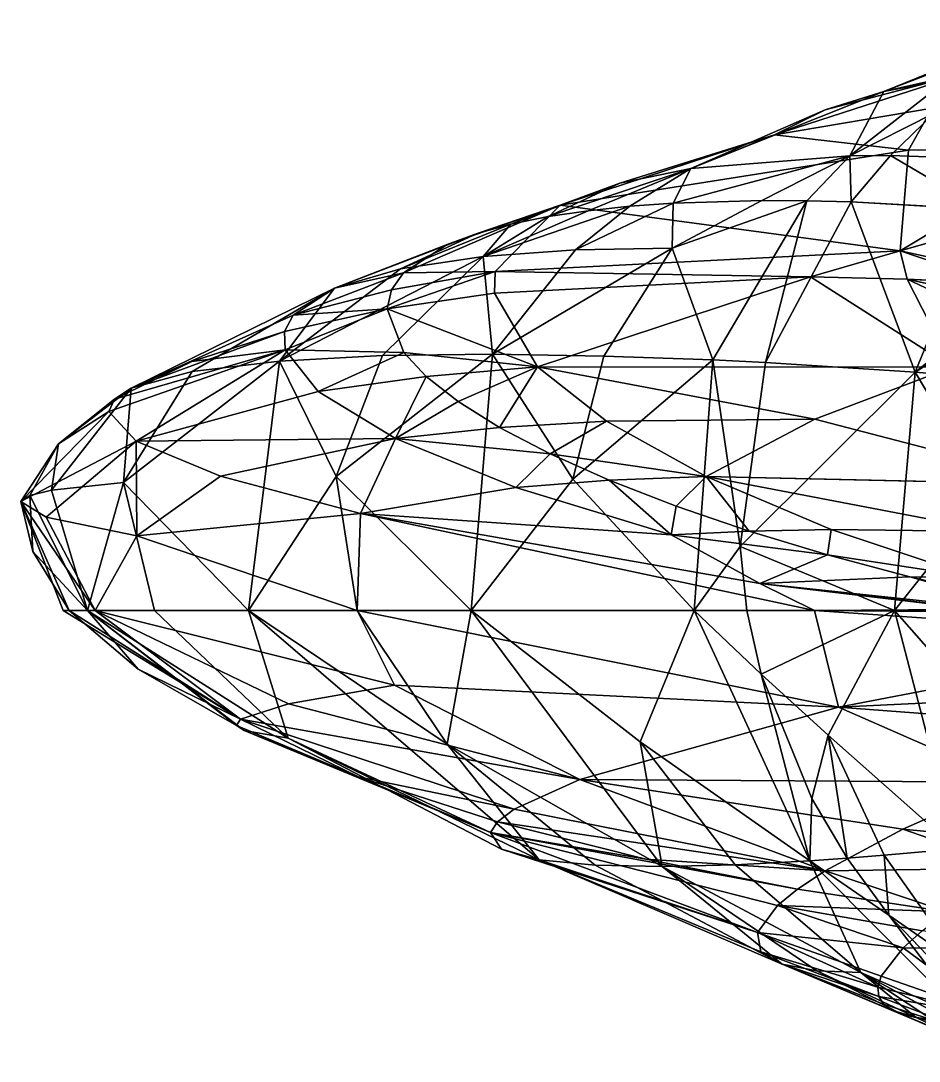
# Model space of a CAD drawing. Extents: x -1.44 to 2.2, y -2.57 to 2.57.
# Drawn here: x -1.444 to -0.811, y -0.317 to 0.415 of the extents above; entities that cross this region are included whole.
import ezdxf

# ---------------------------------------------------------------- set-up
doc = ezdxf.new("R2010")
doc.units = 0

msp = doc.modelspace()

# ---------------------------------------------------------------- linework, layer by layer
for p, q in [((-0.91316, 0.33477, 1.92003), (-0.80199, 0.3536, 1.74436)), ((-0.83128, 0.32031, 1.83009), (-0.80052, 0.35006, 1.79608)), ((-1.02195, 0.30078, 2.10206), (-0.91316, 0.33477, 1.92003)), ((-0.85902, 0.2877, 1.8618), (-0.83128, 0.32031, 1.83009)), ((-1.07243, 0.27726, 2.19135), (-1.02195, 0.30078, 2.10206)), ((-1.01486, 0.28458, 2.10975), (-0.9844, 0.28676, 2.06383)), ((-0.9844, 0.28676, 2.06383), (-0.92189, 0.28861, 1.96536)), ((-0.92189, 0.28861, 1.96536), (-0.89039, 0.28846, 1.91398)), ((-0.91939, 0.17451, 1.93787), (-0.85902, 0.2877, 1.8618)), ((-0.89039, 0.28846, 1.91398), (-0.85902, 0.2877, 1.8618)), ((-0.85902, 0.2877, 1.8618), (-0.85902, 0.2877, 1.8618)), ((-0.85902, 0.2877, 1.8618), (-0.76716, 0.28245, 1.70415)), ((-0.85902, 0.2877, 1.8618), (-0.85902, 0.2877, 1.8618)), ((-1.07243, 0.27726, 2.19135), (-1.04434, 0.28145, 2.15253)), ((-1.04434, 0.28145, 2.15253), (-1.01486, 0.28458, 2.10975)), ((-1.12257, 0.26538, 2.25346), (-1.09868, 0.27194, 2.22532)), ((-1.11828, 0.24915, 2.27659), (-1.07243, 0.27726, 2.19135)), ((-1.09868, 0.27194, 2.22532), (-1.07243, 0.27726, 2.19135)), ((-1.14354, 0.25752, 2.27474), (-1.12257, 0.26538, 2.25346)), ((-1.17427, 0.23767, 2.29241), (-1.14354, 0.25752, 2.27474)), ((-1.18927, 0.17937, 2.4246), (-1.11828, 0.24915, 2.27659)), ((-1.18279, 0.22565, 2.28672), (-1.17427, 0.23767, 2.29241)), ((-0.88767, 0.23487, 1.70794), (-1.11035, 0.22343, 2.11962)), ((-0.81965, 0.23332, 1.58945), (-0.88767, 0.23487, 1.70794)), ((-0.7559, 0.22996, 1.48112), (-0.81965, 0.23332, 1.58945)), ((-1.18595, 0.21224, 2.27009), (-1.18279, 0.22565, 2.28672)), ((-1.11035, 0.22343, 2.11962), (-1.18595, 0.21224, 2.27009)), ((-1.18595, 0.21224, 2.27009), (-1.25819, 0.19634, 2.42161)), ((-1.17414, 0.18164, 2.20123), (-1.18595, 0.21224, 2.27009)), ((-1.18595, 0.21224, 2.27009), (-1.18595, 0.21224, 2.27009)), ((-1.18595, 0.21224, 2.27009), (-1.18595, 0.21224, 2.27009)), ((-1.25819, 0.19634, 2.42161), (-1.32357, 0.17527, 2.5688)), ((-1.2219, 0.09418, 2.52498), (-1.18927, 0.17937, 2.4246)), ((-1.15844, 0.16473, 2.14827), (-1.17414, 0.18164, 2.20123)), ((-1.32357, 0.17527, 2.5688), (-1.37805, 0.14883, 2.70493)), ((-0.9372, 0.04487, 1.97562), (-0.91939, 0.17451, 1.93787)), ((-1.13596, 0.147, 2.083), (-1.15844, 0.16473, 2.14827)), ((-1.37805, 0.14883, 2.70493), (-1.41735, 0.11719, 2.82238)), ((-1.10676, 0.12872, 2.0059), (-1.13596, 0.147, 2.083)), ((-1.07109, 0.11016, 1.91786), (-1.10676, 0.12872, 2.0059)), ((-1.41735, 0.11719, 2.82238), (-1.43751, 0.081, 2.91338)), ((-1.02942, 0.09162, 1.82011), (-1.07109, 0.11016, 1.91786)), ((-1.20711, 0, 2.56066), (-1.2219, 0.09418, 2.52498)), ((-1.09536, 0.08663, 1.96786), (-1.02942, 0.09162, 1.82011)), ((-1.02942, 0.09162, 1.82011), (-0.96118, 0.09424, 1.67724)), ((-0.9824, 0.07342, 1.71421), (-1.02942, 0.09162, 1.82011)), ((-0.96118, 0.09424, 1.67724), (-0.70786, 0.08865, 1.20231)), ((-1.43751, 0.081, 2.91338), (-1.43552, 0.04141, 2.97113)), ((-1.20476, 0.06823, 2.25514), (-1.09536, 0.08663, 1.96786)), ((-0.93083, 0.05585, 1.60195), (-0.9824, 0.07342, 1.71421)), ((-1.20711, 0, 2.56066), (-1.20476, 0.06823, 2.25514)), ((-0.87564, 0.03918, 1.48529), (-0.93083, 0.05585, 1.60195)), ((-0.93254, 0, 1.97821), (-0.9372, 0.04487, 1.97562)), ((-1.43552, 0.04141, 2.97113), (-1.40994, 0, 2.99094)), ((-0.81784, 0.02365, 1.36622), (-0.87564, 0.03918, 1.48529)), ((-0.75843, 0.00945, 1.24672), (-0.81784, 0.02365, 1.36622)), ((-1.36128, -0.04141, 2.97113), (-1.40994, 0, 2.99094)), ((-1.20711, 0, 2.56066), (-1.14371, -0.09418, 2.52498)), ((-0.8681, -0.06823, 2.25514), (-1.20711, 0, 2.56066)), ((-1.20711, 0, 2.56066), (-1.20711, 0, 2.56066)), ((-0.93254, 0, 1.97821), (-0.9225, -0.04487, 1.97562)), ((-1.29198, -0.081, 2.91338), (-1.36128, -0.04141, 2.97113)), ((-0.9225, -0.04487, 1.97562), (-0.88688, -0.1326, 1.95522)), ((-0.55597, -0.09162, 1.82011), (-0.8681, -0.06823, 2.25514)), ((-0.8681, -0.06823, 2.25514), (-0.8681, -0.06823, 2.25514)), ((-0.8681, -0.06823, 2.25514), (-0.8681, -0.06823, 2.25514)), ((-1.20601, -0.11719, 2.82238), (-1.29198, -0.081, 2.91338)), ((-1.14371, -0.09418, 2.52498), (-1.14371, -0.09418, 2.52498)), ((-1.14371, -0.09418, 2.52498), (-1.03935, -0.17937, 2.4246)), ((-1.10824, -0.14883, 2.70493), (-1.20601, -0.11719, 2.82238)), ((-0.88688, -0.1326, 1.95522), (-0.86184, -0.17451, 1.93787)), ((-1.00366, -0.17527, 2.5688), (-1.10824, -0.14883, 2.70493)), ((-0.89681, -0.19634, 2.42161), (-1.00366, -0.17527, 2.5688)), ((-0.86184, -0.17451, 1.93787), (-0.83248, -0.21455, 1.91621)), ((-1.03935, -0.17937, 2.4246), (-0.90767, -0.24915, 2.27659)), ((-0.79139, -0.21224, 2.27009), (-0.89681, -0.19634, 2.42161)), ((-0.83248, -0.21455, 1.91621), (-0.76269, -0.2877, 1.8618)), ((-0.80904, -0.22565, 2.28672), (-0.82252, -0.23767, 2.29241)), ((-0.82252, -0.23767, 2.29241), (-0.83785, -0.25752, 2.27474)), ((-0.90767, -0.24915, 2.27659), (-0.90767, -0.24915, 2.27659)), ((-0.90767, -0.24915, 2.27659), (-0.90767, -0.24915, 2.27659)), ((-0.90767, -0.24915, 2.27659), (-0.83632, -0.27726, 2.19135)), ((-0.83785, -0.25752, 2.27474), (-0.84029, -0.26538, 2.25346)), ((-0.84029, -0.26538, 2.25346), (-0.83966, -0.27194, 2.22532)), ((-0.83966, -0.27194, 2.22532), (-0.83632, -0.27726, 2.19135)), ((-0.83632, -0.27726, 2.19135), (-0.83632, -0.27726, 2.19135)), ((-0.83632, -0.27726, 2.19135), (-0.83061, -0.28145, 2.15253)), ((-0.83632, -0.27726, 2.19135), (-0.76362, -0.30078, 2.10206)), ((-0.83061, -0.28145, 2.15253), (-0.82283, -0.28458, 2.10975)), ((-0.82283, -0.28458, 2.10975), (-0.81329, -0.28676, 2.06383)), ((-0.81329, -0.28676, 2.06383), (-0.80227, -0.28807, 2.01549))]:
    msp.add_line(p, q)
at = {"color": 33}
for points in [[(-0.74805, 0.39911, 1.73163), (-0.83607, 0.3653, 1.8484), (-0.71359, 0.41516, 1.70384)], [(-0.83607, 0.3653, 1.8484), (-0.7908, 0.37397, 1.7921), (-0.71359, 0.41516, 1.70384)], [(-0.83607, 0.3653, 1.8484), (-0.74805, 0.39911, 1.73163), (-0.77798, 0.37863, 1.74589)], [(-0.80199, 0.3536, 1.74436), (-0.91316, 0.33477, 1.92003), (-0.77798, 0.37863, 1.74589)], [(-0.91316, 0.33477, 1.92003), (-0.8775, 0.35239, 1.89228), (-0.77798, 0.37863, 1.74589)], [(-0.8775, 0.35239, 1.89228), (-0.83607, 0.3653, 1.8484), (-0.77798, 0.37863, 1.74589)], [(-0.7908, 0.37397, 1.7921), (-0.83607, 0.3653, 1.8484), (-0.86013, 0.32012, 1.87563)], [(-0.80052, 0.35006, 1.79608), (-0.7908, 0.37397, 1.7921), (-0.86013, 0.32012, 1.87563)], [(-0.91316, 0.33477, 1.92003), (-0.80199, 0.3536, 1.74436), (-0.81867, 0.32409, 1.72498)], [(-0.80199, 0.3536, 1.74436), (-0.70452, 0.32504, 1.54434), (-0.81867, 0.32409, 1.72498)], [(-0.83128, 0.32031, 1.83009), (-0.80052, 0.35006, 1.79608), (-0.86013, 0.32012, 1.87563)], [(-0.80052, 0.35006, 1.79608), (-0.83128, 0.32031, 1.83009), (-0.74557, 0.31722, 1.68897)], [(-0.70452, 0.32504, 1.54434), (-0.70701, 0.28668, 1.49054), (-0.82465, 0.25307, 1.62682)], [(-0.70452, 0.32504, 1.54434), (-0.82465, 0.25307, 1.62682), (-0.81867, 0.32409, 1.72498)], [(-0.85902, 0.2877, 1.8618), (-0.86013, 0.32012, 1.87563), (-0.89039, 0.28846, 1.91398)], [(-0.85902, 0.2877, 1.8618), (-0.83128, 0.32031, 1.83009), (-0.86013, 0.32012, 1.87563)], [(-0.85902, 0.2877, 1.8618), (-0.85902, 0.2877, 1.8618), (-0.86013, 0.32012, 1.87563)], [(-0.83128, 0.32031, 1.83009), (-0.85902, 0.2877, 1.8618), (-0.85902, 0.2877, 1.8618)], [(-0.83128, 0.32031, 1.83009), (-0.85902, 0.2877, 1.8618), (-0.76716, 0.28245, 1.70415)], [(-0.83128, 0.32031, 1.83009), (-0.76716, 0.28245, 1.70415), (-0.74557, 0.31722, 1.68897)], [(-0.85902, 0.2877, 1.8618), (-0.91939, 0.17451, 1.93787), (-0.8141, 0.16784, 1.73955)], [(-0.85902, 0.2877, 1.8618), (-0.85902, 0.2877, 1.8618), (-0.85902, 0.2877, 1.8618)], [(-0.76716, 0.28245, 1.70415), (-0.85902, 0.2877, 1.8618), (-0.8141, 0.16784, 1.73955)], [(-0.85902, 0.2877, 1.8618), (-0.8141, 0.16784, 1.73955), (-0.85902, 0.2877, 1.8618)], [(-0.6966, 0.22519, 1.38268), (-0.82465, 0.25307, 1.62682), (-0.70701, 0.28668, 1.49054)], [(-0.68068, 0.27395, 1.54991), (-0.76716, 0.28245, 1.70415), (-0.8141, 0.16784, 1.73955)], [(-0.65328, 0.2706, 1.5), (-0.68068, 0.27395, 1.54991), (-0.8141, 0.16784, 1.73955)], [(-0.65328, 0.2706, 1.5), (-0.8141, 0.16784, 1.73955), (-0.68938, 0.15735, 1.5)], [(-0.81965, 0.23332, 1.58945), (-0.88767, 0.23487, 1.70794), (-0.82465, 0.25307, 1.62682)], [(-0.7559, 0.22996, 1.48112), (-0.81965, 0.23332, 1.58945), (-0.82465, 0.25307, 1.62682)], [(-0.6966, 0.22519, 1.38268), (-0.7559, 0.22996, 1.48112), (-0.82465, 0.25307, 1.62682)], [(-0.88767, 0.23487, 1.70794), (-0.81965, 0.23332, 1.58945), (-0.78791, 0.17133, 1.44796)], [(-0.81965, 0.23332, 1.58945), (-0.7559, 0.22996, 1.48112), (-0.68921, 0.20409, 1.33995)], [(-0.81965, 0.23332, 1.58945), (-0.68921, 0.20409, 1.33995), (-0.66855, 0.16176, 1.24546)], [(-0.81965, 0.23332, 1.58945), (-0.66855, 0.16176, 1.24546), (-0.78791, 0.17133, 1.44796)], [(-0.88462, 0.13467, 1.56825), (-0.78791, 0.17133, 1.44796), (-0.70786, 0.08865, 1.20231)], [(-0.9372, 0.04487, 1.97562), (-0.82862, 0, 1.75778), (-0.8141, 0.16784, 1.73955)], [(-0.82862, 0, 1.75778), (-0.76316, 0.0822, 1.62188), (-0.8141, 0.16784, 1.73955)], [(-0.76316, 0.0822, 1.62188), (-0.68938, 0.15735, 1.5), (-0.8141, 0.16784, 1.73955)], [(-0.96118, 0.09424, 1.67724), (-0.88462, 0.13467, 1.56825), (-0.70786, 0.08865, 1.20231)], [(-0.75856, 0.05546, 1.25244), (-0.96118, 0.09424, 1.67724), (-0.70786, 0.08865, 1.20231)], [(-0.75856, 0.05546, 1.25244), (-0.87306, 0.05695, 1.47796), (-0.96118, 0.09424, 1.67724)], [(-0.76549, 0, 1.62385), (-0.76316, 0.0822, 1.62188), (-0.82862, 0, 1.75778)], [(-0.87564, 0.03918, 1.48529), (-0.87306, 0.05695, 1.47796), (-0.77248, 0.02342, 1.26482)], [(-0.87306, 0.05695, 1.47796), (-0.75856, 0.05546, 1.25244), (-0.77248, 0.02342, 1.26482)], [(-0.87564, 0.03918, 1.48529), (-0.81784, 0.02365, 1.36622), (-0.92345, 0.01886, 1.66933)], [(-0.81784, 0.02365, 1.36622), (-0.87564, 0.03918, 1.48529), (-0.77248, 0.02342, 1.26482)], [(-0.81784, 0.02365, 1.36622), (-0.72754, -0.00204, 1.20786), (-0.92345, 0.01886, 1.66933)], [(-0.75843, 0.00945, 1.24672), (-0.81784, 0.02365, 1.36622), (-0.77248, 0.02342, 1.26482)], [(-0.81784, 0.02365, 1.36622), (-0.75843, 0.00945, 1.24672), (-0.72754, -0.00204, 1.20786)], [(-0.92345, 0.01886, 1.66933), (-0.76536, 0.00014, 1.46867), (-0.88494, 0, 1.87723)], [(-0.67947, -0.01029, 1.14687), (-0.68993, -0.00823, 1.20765), (-0.92345, 0.01886, 1.66933)], [(-0.67947, -0.01029, 1.14687), (-0.92345, 0.01886, 1.66933), (-0.72754, -0.00204, 1.20786)], [(-0.68993, -0.00823, 1.20765), (-0.76536, 0.00014, 1.46867), (-0.92345, 0.01886, 1.66933)], [(-0.66145, -0.00206, 1.3265), (-0.88494, 0, 1.87723), (-0.76536, 0.00014, 1.46867)], [(-0.66145, -0.00206, 1.3265), (-0.62949, 0, 1.33534), (-0.88494, 0, 1.87723)], [(-0.58721, 0.00206, 1.3265), (-0.62949, 0, 1.33534), (-0.88493, 0, 1.87723)], [(-0.58721, 0.00206, 1.3265), (-0.88493, 0, 1.87723), (-0.61061, -0.00014, 1.46867)], [(-0.8681, -0.06823, 2.25514), (-0.61095, -0.01886, 1.66933), (-0.88493, 0, 1.87723)], [(-0.61095, -0.01886, 1.66933), (-0.61061, -0.00014, 1.46867), (-0.88493, 0, 1.87723)], [(-0.87519, -0.08794, 1.89399), (-0.82862, 0, 1.75778), (-0.78484, -0.16784, 1.73955)], [(-0.76549, 0, 1.62385), (-0.75635, -0.0822, 1.62188), (-0.82862, 0, 1.75778)], [(-0.82862, 0, 1.75778), (-0.75635, -0.0822, 1.62188), (-0.78484, -0.16784, 1.73955)], [(-0.55354, -0.05317, 1.72987), (-0.61095, -0.01886, 1.66933), (-0.8681, -0.06823, 2.25514)], [(-0.55597, -0.09162, 1.82011), (-0.55354, -0.05317, 1.72987), (-0.8681, -0.06823, 2.25514)], [(-0.8681, -0.06823, 2.25514), (-0.8681, -0.06823, 2.25514), (-0.8681, -0.06823, 2.25514)], [(-0.8681, -0.06823, 2.25514), (-0.8681, -0.06823, 2.25514), (-0.8681, -0.06823, 2.25514)], [(-0.8681, -0.06823, 2.25514), (-0.55597, -0.09162, 1.82011), (-0.55597, -0.09162, 1.82011)], [(-0.8681, -0.06823, 2.25514), (-0.55597, -0.09162, 1.82011), (-0.8681, -0.06823, 2.25514)], [(-0.55597, -0.09162, 1.82011), (-0.8681, -0.06823, 2.25514), (-0.74763, -0.12108, 2.16608)], [(-0.83578, -0.17246, 1.87017), (-0.87519, -0.08794, 1.89399), (-0.78484, -0.16784, 1.73955)], [(-0.86184, -0.17451, 1.93787), (-0.87519, -0.08794, 1.89399), (-0.83578, -0.17246, 1.87017)], [(-0.7128, -0.16473, 2.14827), (-0.74763, -0.12108, 2.16608), (-0.8227, -0.15405, 2.31164)], [(-0.74323, -0.18164, 2.20123), (-0.8227, -0.15405, 2.31164), (-0.87742, -0.18344, 2.39919)], [(-0.74323, -0.18164, 2.20123), (-0.7128, -0.16473, 2.14827), (-0.8227, -0.15405, 2.31164)], [(-0.78059, -0.25054, 1.83247), (-0.83578, -0.17246, 1.87017), (-0.78484, -0.16784, 1.73955)], [(-0.86184, -0.17451, 1.93787), (-0.83248, -0.21455, 1.91621), (-0.88815, -0.17633, 2.00689)], [(-0.83248, -0.21455, 1.91621), (-0.86184, -0.17451, 1.93787), (-0.83578, -0.17246, 1.87017)], [(-0.83248, -0.21455, 1.91621), (-0.83578, -0.17246, 1.87017), (-0.78059, -0.25054, 1.83247)], [(-0.83248, -0.21455, 1.91621), (-0.77676, -0.28846, 1.91398), (-0.88815, -0.17633, 2.00689)], [(-0.77676, -0.28846, 1.91398), (-0.85237, -0.25507, 2.06495), (-0.88815, -0.17633, 2.00689)], [(-0.79139, -0.21224, 2.27009), (-0.74323, -0.18164, 2.20123), (-0.87742, -0.18344, 2.39919)], [(-0.89681, -0.19634, 2.42161), (-0.79139, -0.21224, 2.27009), (-0.87742, -0.18344, 2.39919)], [(-0.79139, -0.21224, 2.27009), (-0.89681, -0.19634, 2.42161), (-0.91102, -0.2079, 2.4308)], [(-0.89681, -0.19634, 2.42161), (-0.79139, -0.21224, 2.27009), (-0.79139, -0.21224, 2.27009)], [(-0.82252, -0.23767, 2.29241), (-0.80904, -0.22565, 2.28672), (-0.91102, -0.2079, 2.4308)], [(-0.79139, -0.21224, 2.27009), (-0.91102, -0.2079, 2.4308), (-0.80904, -0.22565, 2.28672)], [(-0.76269, -0.2877, 1.8618), (-0.83248, -0.21455, 1.91621), (-0.78059, -0.25054, 1.83247)], [(-0.83248, -0.21455, 1.91621), (-0.76269, -0.2877, 1.8618), (-0.77676, -0.28846, 1.91398)], [(-0.83785, -0.25752, 2.27474), (-0.82252, -0.23767, 2.29241), (-0.92512, -0.22686, 2.414)], [(-0.84029, -0.26538, 2.25346), (-0.83785, -0.25752, 2.27474), (-0.92512, -0.22686, 2.414)], [(-0.80904, -0.22565, 2.28672), (-0.82252, -0.23767, 2.29241), (-0.7103, -0.23852, 2.14264)], [(-0.83966, -0.27194, 2.22532), (-0.84029, -0.26538, 2.25346), (-0.9228, -0.24043, 2.35907)], [(-0.82252, -0.23767, 2.29241), (-0.83785, -0.25752, 2.27474), (-0.75763, -0.28543, 2.14455)], [(-0.82252, -0.23767, 2.29241), (-0.75763, -0.28543, 2.14455), (-0.7103, -0.23852, 2.14264)], [(-0.83632, -0.27726, 2.19135), (-0.83966, -0.27194, 2.22532), (-0.90767, -0.24915, 2.27659)], [(-0.83632, -0.27726, 2.19135), (-0.90767, -0.24915, 2.27659), (-0.83061, -0.28145, 2.15253)], [(-0.90767, -0.24915, 2.27659), (-0.83632, -0.27726, 2.19135), (-0.83632, -0.27726, 2.19135)], [(-0.90767, -0.24915, 2.27659), (-0.88319, -0.25377, 2.17602), (-0.82283, -0.28458, 2.10975)], [(-0.90767, -0.24915, 2.27659), (-0.82283, -0.28458, 2.10975), (-0.83061, -0.28145, 2.15253)], [(-0.81329, -0.28676, 2.06383), (-0.82283, -0.28458, 2.10975), (-0.88319, -0.25377, 2.17602)], [(-0.81329, -0.28676, 2.06383), (-0.88319, -0.25377, 2.17602), (-0.85237, -0.25507, 2.06495)], [(-0.79002, -0.28861, 1.96536), (-0.80227, -0.28807, 2.01549), (-0.85237, -0.25507, 2.06495)], [(-0.80227, -0.28807, 2.01549), (-0.81329, -0.28676, 2.06383), (-0.85237, -0.25507, 2.06495)], [(-0.77676, -0.28846, 1.91398), (-0.79002, -0.28861, 1.96536), (-0.85237, -0.25507, 2.06495)], [(-0.83785, -0.25752, 2.27474), (-0.84029, -0.26538, 2.25346), (-0.75763, -0.28543, 2.14455)], [(-0.84029, -0.26538, 2.25346), (-0.83966, -0.27194, 2.22532), (-0.75763, -0.28543, 2.14455)], [(-0.83966, -0.27194, 2.22532), (-0.83632, -0.27726, 2.19135), (-0.76362, -0.30078, 2.10206)], [(-0.83966, -0.27194, 2.22532), (-0.76362, -0.30078, 2.10206), (-0.75763, -0.28543, 2.14455)], [(-0.76362, -0.30078, 2.10206), (-0.83632, -0.27726, 2.19135), (-0.83061, -0.28145, 2.15253)], [(-0.83632, -0.27726, 2.19135), (-0.76362, -0.30078, 2.10206), (-0.76362, -0.30078, 2.10206)], [(-0.83632, -0.27726, 2.19135), (-0.76362, -0.30078, 2.10206), (-0.83632, -0.27726, 2.19135)], [(-0.83061, -0.28145, 2.15253), (-0.82283, -0.28458, 2.10975), (-0.76027, -0.31125, 2.0393)], [(-0.76362, -0.30078, 2.10206), (-0.83061, -0.28145, 2.15253), (-0.76027, -0.31125, 2.0393)], [(-0.82283, -0.28458, 2.10975), (-0.81329, -0.28676, 2.06383), (-0.76027, -0.31125, 2.0393)], [(-0.81329, -0.28676, 2.06383), (-0.80227, -0.28807, 2.01549), (-0.74952, -0.31747, 1.96217)], [(-0.81329, -0.28676, 2.06383), (-0.74952, -0.31747, 1.96217), (-0.76027, -0.31125, 2.0393)]]:
    msp.add_3dface(points, dxfattribs=at)
at = {"color": 23}
for points in [[(-0.83607, 0.3653, 1.8484), (-0.97199, 0.31125, 2.0393), (-0.86013, 0.32012, 1.87563)], [(-0.83607, 0.3653, 1.8484), (-0.8775, 0.35239, 1.89228), (-0.97199, 0.31125, 2.0393)], [(-0.8775, 0.35239, 1.89228), (-0.91316, 0.33477, 1.92003), (-0.97199, 0.31125, 2.0393)], [(-0.91316, 0.33477, 1.92003), (-0.81867, 0.32409, 1.72498), (-1.06404, 0.28543, 2.14455)], [(-1.02195, 0.30078, 2.10206), (-0.91316, 0.33477, 1.92003), (-1.06404, 0.28543, 2.14455)], [(-0.91316, 0.33477, 1.92003), (-1.02195, 0.30078, 2.10206), (-0.97199, 0.31125, 2.0393)], [(-0.81867, 0.32409, 1.72498), (-0.82465, 0.25307, 1.62682), (-1.06404, 0.28543, 2.14455)], [(-0.9844, 0.28676, 2.06383), (-0.92189, 0.28861, 1.96536), (-0.86013, 0.32012, 1.87563)], [(-0.9844, 0.28676, 2.06383), (-0.86013, 0.32012, 1.87563), (-0.97199, 0.31125, 2.0393)], [(-0.92189, 0.28861, 1.96536), (-0.89039, 0.28846, 1.91398), (-0.86013, 0.32012, 1.87563)], [(-1.07243, 0.27726, 2.19135), (-1.04434, 0.28145, 2.15253), (-0.97199, 0.31125, 2.0393)], [(-1.07243, 0.27726, 2.19135), (-0.97199, 0.31125, 2.0393), (-1.02195, 0.30078, 2.10206)], [(-1.04434, 0.28145, 2.15253), (-1.01486, 0.28458, 2.10975), (-0.97199, 0.31125, 2.0393)], [(-1.01486, 0.28458, 2.10975), (-0.9844, 0.28676, 2.06383), (-0.97199, 0.31125, 2.0393)], [(-1.09868, 0.27194, 2.22532), (-1.07243, 0.27726, 2.19135), (-1.02195, 0.30078, 2.10206)], [(-1.09868, 0.27194, 2.22532), (-1.02195, 0.30078, 2.10206), (-1.06404, 0.28543, 2.14455)], [(-0.9844, 0.28676, 2.06383), (-1.01486, 0.28458, 2.10975), (-1.05325, 0.25377, 2.17602)], [(-0.9844, 0.28676, 2.06383), (-1.05325, 0.25377, 2.17602), (-0.98524, 0.25507, 2.06495)], [(-0.92189, 0.28861, 1.96536), (-0.9844, 0.28676, 2.06383), (-0.98524, 0.25507, 2.06495)], [(-0.89039, 0.28846, 1.91398), (-0.92189, 0.28861, 1.96536), (-0.98524, 0.25507, 2.06495)], [(-0.89039, 0.28846, 1.91398), (-0.98524, 0.25507, 2.06495), (-0.95653, 0.17633, 2.00689)], [(-0.91939, 0.17451, 1.93787), (-0.89039, 0.28846, 1.91398), (-0.95653, 0.17633, 2.00689)], [(-0.91939, 0.17451, 1.93787), (-0.85902, 0.2877, 1.8618), (-0.89039, 0.28846, 1.91398)], [(-1.01486, 0.28458, 2.10975), (-1.04434, 0.28145, 2.15253), (-1.11828, 0.24915, 2.27659)], [(-1.01486, 0.28458, 2.10975), (-1.11828, 0.24915, 2.27659), (-1.05325, 0.25377, 2.17602)], [(-1.04434, 0.28145, 2.15253), (-1.07243, 0.27726, 2.19135), (-1.11828, 0.24915, 2.27659)], [(-0.82465, 0.25307, 1.62682), (-1.10975, 0.23852, 2.14264), (-1.06404, 0.28543, 2.14455)], [(-0.98524, 0.25507, 2.06495), (-1.05325, 0.25377, 2.17602), (-1.1117, 0.18031, 2.28883)], [(-1.03322, 0.1791, 2.14766), (-0.98524, 0.25507, 2.06495), (-1.1117, 0.18031, 2.28883)], [(-0.88767, 0.23487, 1.70794), (-1.10975, 0.23852, 2.14264), (-0.82465, 0.25307, 1.62682)], [(-0.98524, 0.25507, 2.06495), (-1.03322, 0.1791, 2.14766), (-0.95653, 0.17633, 2.00689)], [(-0.88767, 0.23487, 1.70794), (-1.11035, 0.22343, 2.11962), (-1.10975, 0.23852, 2.14264)], [(-1.11035, 0.22343, 2.11962), (-0.88767, 0.23487, 1.70794), (-1.07998, 0.1715, 1.98882)], [(-0.88767, 0.23487, 1.70794), (-0.78791, 0.17133, 1.44796), (-1.07998, 0.1715, 1.98882)], [(-1.05502, 0.09249, 2.20159), (-1.03322, 0.1791, 2.14766), (-1.1117, 0.18031, 2.28883)], [(-1.03322, 0.1791, 2.14766), (-1.05502, 0.09249, 2.20159), (-0.95653, 0.17633, 2.00689)], [(-0.95653, 0.17633, 2.00689), (-1.05502, 0.09249, 2.20159), (-0.96956, 0, 2.05674)], [(-0.9372, 0.04487, 1.97562), (-0.95653, 0.17633, 2.00689), (-0.96956, 0, 2.05674)], [(-0.9372, 0.04487, 1.97562), (-0.91939, 0.17451, 1.93787), (-0.95653, 0.17633, 2.00689)], [(-1.10676, 0.12872, 2.0059), (-1.07998, 0.1715, 1.98882), (-1.03135, 0.13318, 1.85065)], [(-0.78791, 0.17133, 1.44796), (-0.88462, 0.13467, 1.56825), (-1.07998, 0.1715, 1.98882)], [(-0.88462, 0.13467, 1.56825), (-1.03135, 0.13318, 1.85065), (-1.07998, 0.1715, 1.98882)], [(-0.91939, 0.17451, 1.93787), (-0.9372, 0.04487, 1.97562), (-0.8141, 0.16784, 1.73955)], [(-1.07109, 0.11016, 1.91786), (-1.10676, 0.12872, 2.0059), (-1.03135, 0.13318, 1.85065)], [(-1.07109, 0.11016, 1.91786), (-1.03135, 0.13318, 1.85065), (-0.96118, 0.09424, 1.67724)], [(-1.03135, 0.13318, 1.85065), (-0.88462, 0.13467, 1.56825), (-0.96118, 0.09424, 1.67724)], [(-1.07109, 0.11016, 1.91786), (-1.02942, 0.09162, 1.82011), (-1.09536, 0.08663, 1.96786)], [(-1.02942, 0.09162, 1.82011), (-1.07109, 0.11016, 1.91786), (-0.96118, 0.09424, 1.67724)], [(-1.05502, 0.09249, 2.20159), (-1.12671, 0, 2.39011), (-0.96956, 0, 2.05674)], [(-1.02942, 0.09162, 1.82011), (-0.98587, 0.05317, 1.72987), (-1.09536, 0.08663, 1.96786)], [(-0.9824, 0.07342, 1.71421), (-1.02942, 0.09162, 1.82011), (-0.96118, 0.09424, 1.67724)], [(-1.02942, 0.09162, 1.82011), (-0.9824, 0.07342, 1.71421), (-0.98587, 0.05317, 1.72987)], [(-0.93083, 0.05585, 1.60195), (-0.9824, 0.07342, 1.71421), (-0.96118, 0.09424, 1.67724)], [(-0.93083, 0.05585, 1.60195), (-0.96118, 0.09424, 1.67724), (-0.87306, 0.05695, 1.47796)], [(-0.9824, 0.07342, 1.71421), (-0.93083, 0.05585, 1.60195), (-0.98587, 0.05317, 1.72987)], [(-0.98587, 0.05317, 1.72987), (-0.92345, 0.01886, 1.66933), (-1.20476, 0.06823, 2.25514)], [(-1.20476, 0.06823, 2.25514), (-0.92345, 0.01886, 1.66933), (-0.88494, 0, 1.87723)], [(-0.93083, 0.05585, 1.60195), (-0.87564, 0.03918, 1.48529), (-0.98587, 0.05317, 1.72987)], [(-0.87564, 0.03918, 1.48529), (-0.92345, 0.01886, 1.66933), (-0.98587, 0.05317, 1.72987)], [(-0.87564, 0.03918, 1.48529), (-0.93083, 0.05585, 1.60195), (-0.87306, 0.05695, 1.47796)], [(-0.93254, 0, 1.97821), (-0.9372, 0.04487, 1.97562), (-0.96956, 0, 2.05674)], [(-0.9372, 0.04487, 1.97562), (-0.93254, 0, 1.97821), (-0.82862, 0, 1.75778)], [(-1.20711, 0, 2.56066), (-0.8681, -0.06823, 2.25514), (-0.88493, 0, 1.87723)], [(-0.8681, -0.06823, 2.25514), (-1.20711, 0, 2.56066), (-1.18076, -0.05259, 2.71416)], [(-1.20711, 0, 2.56066), (-0.8681, -0.06823, 2.25514), (-0.8681, -0.06823, 2.25514)], [(-1.14371, -0.09418, 2.52498), (-1.12671, 0, 2.39011), (-0.99213, -0.18031, 2.28883)], [(-1.0076, -0.09249, 2.20159), (-1.12671, 0, 2.39011), (-0.96956, 0, 2.05674)], [(-1.12671, 0, 2.39011), (-1.0076, -0.09249, 2.20159), (-0.99213, -0.18031, 2.28883)], [(-0.88815, -0.17633, 2.00689), (-1.0076, -0.09249, 2.20159), (-0.96956, 0, 2.05674)], [(-0.93254, 0, 1.97821), (-0.9225, -0.04487, 1.97562), (-0.96956, 0, 2.05674)], [(-0.9225, -0.04487, 1.97562), (-0.88815, -0.17633, 2.00689), (-0.96956, 0, 2.05674)], [(-0.9225, -0.04487, 1.97562), (-0.93254, 0, 1.97821), (-0.82862, 0, 1.75778)], [(-0.9225, -0.04487, 1.97562), (-0.82862, 0, 1.75778), (-0.87519, -0.08794, 1.89399)], [(-0.88688, -0.1326, 1.95522), (-0.9225, -0.04487, 1.97562), (-0.87519, -0.08794, 1.89399)], [(-0.9225, -0.04487, 1.97562), (-0.88688, -0.1326, 1.95522), (-0.88815, -0.17633, 2.00689)], [(-0.8681, -0.06823, 2.25514), (-0.8681, -0.06823, 2.25514), (-1.18076, -0.05259, 2.71416)], [(-0.8681, -0.06823, 2.25514), (-1.18076, -0.05259, 2.71416), (-1.05011, -0.1191, 2.62488)], [(-0.8681, -0.06823, 2.25514), (-0.8681, -0.06823, 2.25514), (-1.05011, -0.1191, 2.62488)], [(-0.8681, -0.06823, 2.25514), (-1.05011, -0.1191, 2.62488), (-0.74763, -0.12108, 2.16608)], [(-1.03935, -0.17937, 2.4246), (-1.14371, -0.09418, 2.52498), (-0.99213, -0.18031, 2.28883)], [(-1.14371, -0.09418, 2.52498), (-1.03935, -0.17937, 2.4246), (-1.07873, -0.17557, 2.54633)], [(-1.14371, -0.09418, 2.52498), (-1.03935, -0.17937, 2.4246), (-1.03935, -0.17937, 2.4246)], [(-1.0076, -0.09249, 2.20159), (-0.94085, -0.1791, 2.14766), (-0.99213, -0.18031, 2.28883)], [(-0.94085, -0.1791, 2.14766), (-1.0076, -0.09249, 2.20159), (-0.88815, -0.17633, 2.00689)], [(-0.86184, -0.17451, 1.93787), (-0.88688, -0.1326, 1.95522), (-0.87519, -0.08794, 1.89399)], [(-1.09638, -0.14003, 2.69631), (-0.87742, -0.18344, 2.39919), (-1.05011, -0.1191, 2.62488)], [(-0.8227, -0.15405, 2.31164), (-0.74763, -0.12108, 2.16608), (-1.05011, -0.1191, 2.62488)], [(-0.87742, -0.18344, 2.39919), (-0.8227, -0.15405, 2.31164), (-1.05011, -0.1191, 2.62488)], [(-0.88688, -0.1326, 1.95522), (-0.86184, -0.17451, 1.93787), (-0.88815, -0.17633, 2.00689)], [(-1.10824, -0.14883, 2.70493), (-0.87742, -0.18344, 2.39919), (-1.09638, -0.14003, 2.69631)], [(-1.00366, -0.17527, 2.5688), (-1.10824, -0.14883, 2.70493), (-1.11322, -0.15644, 2.6975)], [(-1.10824, -0.14883, 2.70493), (-1.00366, -0.17527, 2.5688), (-0.87742, -0.18344, 2.39919)], [(-1.10532, -0.16816, 2.6422), (-0.92512, -0.22686, 2.414), (-1.11322, -0.15644, 2.6975)], [(-0.92512, -0.22686, 2.414), (-0.91102, -0.2079, 2.4308), (-1.11322, -0.15644, 2.6975)], [(-0.89681, -0.19634, 2.42161), (-1.00366, -0.17527, 2.5688), (-1.11322, -0.15644, 2.6975)], [(-0.89681, -0.19634, 2.42161), (-1.11322, -0.15644, 2.6975), (-0.91102, -0.2079, 2.4308)], [(-0.92512, -0.22686, 2.414), (-1.10532, -0.16816, 2.6422), (-1.07873, -0.17557, 2.54633)], [(-0.9228, -0.24043, 2.35907), (-0.92512, -0.22686, 2.414), (-1.07873, -0.17557, 2.54633)], [(-0.90767, -0.24915, 2.27659), (-0.9228, -0.24043, 2.35907), (-1.07873, -0.17557, 2.54633)], [(-1.03935, -0.17937, 2.4246), (-0.90767, -0.24915, 2.27659), (-1.07873, -0.17557, 2.54633)], [(-1.00366, -0.17527, 2.5688), (-0.89681, -0.19634, 2.42161), (-0.87742, -0.18344, 2.39919)], [(-0.90767, -0.24915, 2.27659), (-1.03935, -0.17937, 2.4246), (-0.99213, -0.18031, 2.28883)], [(-1.03935, -0.17937, 2.4246), (-0.90767, -0.24915, 2.27659), (-0.90767, -0.24915, 2.27659)], [(-1.03935, -0.17937, 2.4246), (-0.90767, -0.24915, 2.27659), (-1.03935, -0.17937, 2.4246)], [(-0.94085, -0.1791, 2.14766), (-0.85237, -0.25507, 2.06495), (-0.99213, -0.18031, 2.28883)], [(-0.85237, -0.25507, 2.06495), (-0.88319, -0.25377, 2.17602), (-0.99213, -0.18031, 2.28883)], [(-0.90767, -0.24915, 2.27659), (-0.90767, -0.24915, 2.27659), (-0.99213, -0.18031, 2.28883)], [(-0.90767, -0.24915, 2.27659), (-0.99213, -0.18031, 2.28883), (-0.88319, -0.25377, 2.17602)], [(-0.85237, -0.25507, 2.06495), (-0.94085, -0.1791, 2.14766), (-0.88815, -0.17633, 2.00689)], [(-0.82252, -0.23767, 2.29241), (-0.91102, -0.2079, 2.4308), (-0.92512, -0.22686, 2.414)], [(-0.84029, -0.26538, 2.25346), (-0.92512, -0.22686, 2.414), (-0.9228, -0.24043, 2.35907)], [(-0.83966, -0.27194, 2.22532), (-0.9228, -0.24043, 2.35907), (-0.90767, -0.24915, 2.27659)], [(-0.90767, -0.24915, 2.27659), (-0.90767, -0.24915, 2.27659), (-0.90767, -0.24915, 2.27659)], [(-0.90767, -0.24915, 2.27659), (-0.90767, -0.24915, 2.27659), (-0.90767, -0.24915, 2.27659)], [(-0.90767, -0.24915, 2.27659), (-0.83632, -0.27726, 2.19135), (-0.90767, -0.24915, 2.27659)], [(-0.90767, -0.24915, 2.27659), (-0.90767, -0.24915, 2.27659), (-0.88319, -0.25377, 2.17602)]]:
    msp.add_3dface(points, dxfattribs=at)
at = {"color": 13}
for points in [[(-1.17427, 0.23767, 2.29241), (-1.14354, 0.25752, 2.27474), (-1.06404, 0.28543, 2.14455)], [(-1.17427, 0.23767, 2.29241), (-1.06404, 0.28543, 2.14455), (-1.10975, 0.23852, 2.14264)], [(-1.14354, 0.25752, 2.27474), (-1.12257, 0.26538, 2.25346), (-1.06404, 0.28543, 2.14455)], [(-1.12257, 0.26538, 2.25346), (-1.09868, 0.27194, 2.22532), (-1.06404, 0.28543, 2.14455)], [(-1.09868, 0.27194, 2.22532), (-1.12257, 0.26538, 2.25346), (-1.17654, 0.24043, 2.35907)], [(-1.09868, 0.27194, 2.22532), (-1.17654, 0.24043, 2.35907), (-1.11828, 0.24915, 2.27659)], [(-1.07243, 0.27726, 2.19135), (-1.09868, 0.27194, 2.22532), (-1.11828, 0.24915, 2.27659)], [(-1.12257, 0.26538, 2.25346), (-1.14354, 0.25752, 2.27474), (-1.2231, 0.22686, 2.414)], [(-1.12257, 0.26538, 2.25346), (-1.2231, 0.22686, 2.414), (-1.17654, 0.24043, 2.35907)], [(-1.14354, 0.25752, 2.27474), (-1.17427, 0.23767, 2.29241), (-1.2231, 0.22686, 2.414)], [(-1.18927, 0.17937, 2.4246), (-1.11828, 0.24915, 2.27659), (-1.26179, 0.17557, 2.54633)], [(-1.11828, 0.24915, 2.27659), (-1.17654, 0.24043, 2.35907), (-1.26179, 0.17557, 2.54633)], [(-1.11828, 0.24915, 2.27659), (-1.18927, 0.17937, 2.4246), (-1.1117, 0.18031, 2.28883)], [(-1.05325, 0.25377, 2.17602), (-1.11828, 0.24915, 2.27659), (-1.1117, 0.18031, 2.28883)], [(-1.17654, 0.24043, 2.35907), (-1.2231, 0.22686, 2.414), (-1.26179, 0.17557, 2.54633)], [(-1.17427, 0.23767, 2.29241), (-1.18279, 0.22565, 2.28672), (-1.25215, 0.2079, 2.4308)], [(-1.17427, 0.23767, 2.29241), (-1.25215, 0.2079, 2.4308), (-1.2231, 0.22686, 2.414)], [(-1.11035, 0.22343, 2.11962), (-1.18595, 0.21224, 2.27009), (-1.10975, 0.23852, 2.14264)], [(-1.18595, 0.21224, 2.27009), (-1.18279, 0.22565, 2.28672), (-1.10975, 0.23852, 2.14264)], [(-1.18279, 0.22565, 2.28672), (-1.17427, 0.23767, 2.29241), (-1.10975, 0.23852, 2.14264)], [(-1.32332, 0.16816, 2.6422), (-1.2231, 0.22686, 2.414), (-1.36625, 0.15644, 2.6975)], [(-1.2231, 0.22686, 2.414), (-1.25215, 0.2079, 2.4308), (-1.36625, 0.15644, 2.6975)], [(-1.2231, 0.22686, 2.414), (-1.32332, 0.16816, 2.6422), (-1.26179, 0.17557, 2.54633)], [(-1.18595, 0.21224, 2.27009), (-1.25215, 0.2079, 2.4308), (-1.18279, 0.22565, 2.28672)], [(-1.18595, 0.21224, 2.27009), (-1.18595, 0.21224, 2.27009), (-1.18279, 0.22565, 2.28672)], [(-1.18595, 0.21224, 2.27009), (-1.11035, 0.22343, 2.11962), (-1.07998, 0.1715, 1.98882)], [(-1.25819, 0.19634, 2.42161), (-1.36625, 0.15644, 2.6975), (-1.25215, 0.2079, 2.4308)], [(-1.25819, 0.19634, 2.42161), (-1.18595, 0.21224, 2.27009), (-1.18595, 0.21224, 2.27009)], [(-1.25819, 0.19634, 2.42161), (-1.18595, 0.21224, 2.27009), (-1.25762, 0.18344, 2.39919)], [(-1.18595, 0.21224, 2.27009), (-1.25819, 0.19634, 2.42161), (-1.25215, 0.2079, 2.4308)], [(-1.18595, 0.21224, 2.27009), (-1.17414, 0.18164, 2.20123), (-1.25762, 0.18344, 2.39919)], [(-1.18595, 0.21224, 2.27009), (-1.18595, 0.21224, 2.27009), (-1.18595, 0.21224, 2.27009)], [(-1.18595, 0.21224, 2.27009), (-1.07998, 0.1715, 1.98882), (-1.17414, 0.18164, 2.20123)], [(-1.18595, 0.21224, 2.27009), (-1.17414, 0.18164, 2.20123), (-1.18595, 0.21224, 2.27009)], [(-1.25819, 0.19634, 2.42161), (-1.32357, 0.17527, 2.5688), (-1.36625, 0.15644, 2.6975)], [(-1.32357, 0.17527, 2.5688), (-1.25819, 0.19634, 2.42161), (-1.25762, 0.18344, 2.39919)], [(-1.38199, 0.14003, 2.69631), (-1.25762, 0.18344, 2.39919), (-1.3626, 0.1191, 2.62488)], [(-1.37805, 0.14883, 2.70493), (-1.25762, 0.18344, 2.39919), (-1.38199, 0.14003, 2.69631)], [(-1.37805, 0.14883, 2.70493), (-1.32357, 0.17527, 2.5688), (-1.25762, 0.18344, 2.39919)], [(-1.25762, 0.18344, 2.39919), (-1.23443, 0.15405, 2.31164), (-1.3626, 0.1191, 2.62488)], [(-1.17414, 0.18164, 2.20123), (-1.23443, 0.15405, 2.31164), (-1.25762, 0.18344, 2.39919)], [(-1.2219, 0.09418, 2.52498), (-1.18927, 0.17937, 2.4246), (-1.26179, 0.17557, 2.54633)], [(-1.17414, 0.18164, 2.20123), (-1.15844, 0.16473, 2.14827), (-1.23443, 0.15405, 2.31164)], [(-1.18927, 0.17937, 2.4246), (-1.2219, 0.09418, 2.52498), (-1.1117, 0.18031, 2.28883)], [(-1.2219, 0.09418, 2.52498), (-1.12671, 0, 2.39011), (-1.1117, 0.18031, 2.28883)], [(-1.15844, 0.16473, 2.14827), (-1.17414, 0.18164, 2.20123), (-1.07998, 0.1715, 1.98882)], [(-1.12671, 0, 2.39011), (-1.05502, 0.09249, 2.20159), (-1.1117, 0.18031, 2.28883)], [(-1.32357, 0.17527, 2.5688), (-1.37805, 0.14883, 2.70493), (-1.36625, 0.15644, 2.6975)], [(-1.32332, 0.16816, 2.6422), (-1.37159, 0.09008, 2.80431), (-1.26179, 0.17557, 2.54633)], [(-1.26179, 0.17557, 2.54633), (-1.37159, 0.09008, 2.80431), (-1.28363, 0, 2.72299)], [(-1.2219, 0.09418, 2.52498), (-1.26179, 0.17557, 2.54633), (-1.28363, 0, 2.72299)], [(-1.13596, 0.147, 2.083), (-1.15844, 0.16473, 2.14827), (-1.07998, 0.1715, 1.98882)], [(-1.10676, 0.12872, 2.0059), (-1.13596, 0.147, 2.083), (-1.07998, 0.1715, 1.98882)], [(-1.37159, 0.09008, 2.80431), (-1.32332, 0.16816, 2.6422), (-1.36625, 0.15644, 2.6975)], [(-1.15844, 0.16473, 2.14827), (-1.17996, 0.12108, 2.16608), (-1.23443, 0.15405, 2.31164)], [(-1.15844, 0.16473, 2.14827), (-1.13596, 0.147, 2.083), (-1.17996, 0.12108, 2.16608)], [(-1.42242, 0.0847, 2.89152), (-1.37159, 0.09008, 2.80431), (-1.36625, 0.15644, 2.6975)], [(-1.41735, 0.11719, 2.82238), (-1.42242, 0.0847, 2.89152), (-1.36625, 0.15644, 2.6975)], [(-1.37805, 0.14883, 2.70493), (-1.41735, 0.11719, 2.82238), (-1.36625, 0.15644, 2.6975)], [(-1.23443, 0.15405, 2.31164), (-1.17996, 0.12108, 2.16608), (-1.3626, 0.1191, 2.62488)], [(-1.41735, 0.11719, 2.82238), (-1.37805, 0.14883, 2.70493), (-1.38199, 0.14003, 2.69631)], [(-1.13596, 0.147, 2.083), (-1.10676, 0.12872, 2.0059), (-1.17996, 0.12108, 2.16608)], [(-1.44393, 0.0766, 2.91725), (-1.38199, 0.14003, 2.69631), (-1.3626, 0.1191, 2.62488)], [(-1.41735, 0.11719, 2.82238), (-1.38199, 0.14003, 2.69631), (-1.44393, 0.0766, 2.91725)], [(-1.10676, 0.12872, 2.0059), (-1.07109, 0.11016, 1.91786), (-1.17996, 0.12108, 2.16608)], [(-1.42601, 0.06574, 2.86204), (-1.44393, 0.0766, 2.91725), (-1.3626, 0.1191, 2.62488)], [(-1.36209, 0.05259, 2.71416), (-1.42601, 0.06574, 2.86204), (-1.3626, 0.1191, 2.62488)], [(-1.17996, 0.12108, 2.16608), (-1.3033, 0.09458, 2.47638), (-1.3626, 0.1191, 2.62488)], [(-1.3033, 0.09458, 2.47638), (-1.36209, 0.05259, 2.71416), (-1.3626, 0.1191, 2.62488)], [(-1.3033, 0.09458, 2.47638), (-1.17996, 0.12108, 2.16608), (-1.20476, 0.06823, 2.25514)], [(-1.17996, 0.12108, 2.16608), (-1.09536, 0.08663, 1.96786), (-1.20476, 0.06823, 2.25514)], [(-1.07109, 0.11016, 1.91786), (-1.09536, 0.08663, 1.96786), (-1.17996, 0.12108, 2.16608)], [(-1.43751, 0.081, 2.91338), (-1.41735, 0.11719, 2.82238), (-1.44393, 0.0766, 2.91725)], [(-1.41735, 0.11719, 2.82238), (-1.43751, 0.081, 2.91338), (-1.42242, 0.0847, 2.89152)], [(-1.37159, 0.09008, 2.80431), (-1.42242, 0.0847, 2.89152), (-1.39688, 0, 2.96323)], [(-1.34983, 0, 2.86343), (-1.37159, 0.09008, 2.80431), (-1.39688, 0, 2.96323)], [(-1.37159, 0.09008, 2.80431), (-1.34983, 0, 2.86343), (-1.28363, 0, 2.72299)], [(-1.36209, 0.05259, 2.71416), (-1.3033, 0.09458, 2.47638), (-1.20476, 0.06823, 2.25514)], [(-1.20711, 0, 2.56066), (-1.2219, 0.09418, 2.52498), (-1.28363, 0, 2.72299)], [(-1.2219, 0.09418, 2.52498), (-1.20711, 0, 2.56066), (-1.12671, 0, 2.39011)], [(-1.43552, 0.04141, 2.97113), (-1.43751, 0.081, 2.91338), (-1.44393, 0.0766, 2.91725)], [(-1.43751, 0.081, 2.91338), (-1.39688, 0, 2.96323), (-1.42242, 0.0847, 2.89152)], [(-1.43751, 0.081, 2.91338), (-1.43552, 0.04141, 2.97113), (-1.39688, 0, 2.96323)], [(-1.09536, 0.08663, 1.96786), (-0.98587, 0.05317, 1.72987), (-1.20476, 0.06823, 2.25514)], [(-1.4142, 0, 2.99996), (-1.44393, 0.0766, 2.91725), (-1.39149, 0, 2.95179)], [(-1.44393, 0.0766, 2.91725), (-1.42601, 0.06574, 2.86204), (-1.39149, 0, 2.95179)], [(-1.40994, 0, 2.99094), (-1.43552, 0.04141, 2.97113), (-1.44393, 0.0766, 2.91725)], [(-1.40994, 0, 2.99094), (-1.44393, 0.0766, 2.91725), (-1.4142, 0, 2.99996)], [(-1.20711, 0, 2.56066), (-1.36209, 0.05259, 2.71416), (-1.20476, 0.06823, 2.25514)], [(-1.20711, 0, 2.56066), (-1.20476, 0.06823, 2.25514), (-0.88494, 0, 1.87723)], [(-1.42601, 0.06574, 2.86204), (-1.36209, 0.05259, 2.71416), (-1.39149, 0, 2.95179)], [(-1.36209, 0.05259, 2.71416), (-1.20711, 0, 2.56066), (-1.39149, 0, 2.95179)], [(-1.43552, 0.04141, 2.97113), (-1.40994, 0, 2.99094), (-1.39688, 0, 2.96323)], [(-1.4142, 0, 2.99996), (-1.28918, -0.0766, 2.91725), (-1.39149, 0, 2.95179)], [(-1.40994, 0, 2.99094), (-1.28918, -0.0766, 2.91725), (-1.4142, 0, 2.99996)], [(-1.36128, -0.04141, 2.97113), (-1.40994, 0, 2.99094), (-1.39688, 0, 2.96323)], [(-1.40994, 0, 2.99094), (-1.36128, -0.04141, 2.97113), (-1.28918, -0.0766, 2.91725)], [(-1.34983, 0, 2.86343), (-1.25572, -0.09008, 2.80431), (-1.39688, 0, 2.96323)], [(-1.25572, -0.09008, 2.80431), (-1.28659, -0.0847, 2.89152), (-1.39688, 0, 2.96323)], [(-1.29198, -0.081, 2.91338), (-1.36128, -0.04141, 2.97113), (-1.39688, 0, 2.96323)], [(-1.29198, -0.081, 2.91338), (-1.39688, 0, 2.96323), (-1.28659, -0.0847, 2.89152)], [(-1.25538, -0.06574, 2.86204), (-1.18076, -0.05259, 2.71416), (-1.39149, 0, 2.95179)], [(-1.28918, -0.0766, 2.91725), (-1.25538, -0.06574, 2.86204), (-1.39149, 0, 2.95179)], [(-1.20711, 0, 2.56066), (-1.20711, 0, 2.56066), (-1.39149, 0, 2.95179)], [(-1.20711, 0, 2.56066), (-1.39149, 0, 2.95179), (-1.18076, -0.05259, 2.71416)], [(-1.25572, -0.09008, 2.80431), (-1.34983, 0, 2.86343), (-1.28363, 0, 2.72299)], [(-1.14371, -0.09418, 2.52498), (-1.07873, -0.17557, 2.54633), (-1.28363, 0, 2.72299)], [(-1.07873, -0.17557, 2.54633), (-1.25572, -0.09008, 2.80431), (-1.28363, 0, 2.72299)], [(-1.20711, 0, 2.56066), (-1.14371, -0.09418, 2.52498), (-1.28363, 0, 2.72299)], [(-1.20711, 0, 2.56066), (-1.20711, 0, 2.56066), (-1.20711, 0, 2.56066)], [(-1.14371, -0.09418, 2.52498), (-1.20711, 0, 2.56066), (-1.12671, 0, 2.39011)], [(-1.20711, 0, 2.56066), (-1.14371, -0.09418, 2.52498), (-1.14371, -0.09418, 2.52498)], [(-1.20711, 0, 2.56066), (-0.8681, -0.06823, 2.25514), (-1.20711, 0, 2.56066)], [(-1.14371, -0.09418, 2.52498), (-1.14371, -0.09418, 2.52498), (-1.12671, 0, 2.39011)], [(-1.36128, -0.04141, 2.97113), (-1.29198, -0.081, 2.91338), (-1.28918, -0.0766, 2.91725)], [(-1.18076, -0.05259, 2.71416), (-1.25538, -0.06574, 2.86204), (-1.05011, -0.1191, 2.62488)], [(-1.25538, -0.06574, 2.86204), (-1.28918, -0.0766, 2.91725), (-1.05011, -0.1191, 2.62488)], [(-1.29198, -0.081, 2.91338), (-1.20601, -0.11719, 2.82238), (-1.28918, -0.0766, 2.91725)], [(-1.28918, -0.0766, 2.91725), (-1.09638, -0.14003, 2.69631), (-1.05011, -0.1191, 2.62488)], [(-1.20601, -0.11719, 2.82238), (-1.09638, -0.14003, 2.69631), (-1.28918, -0.0766, 2.91725)], [(-1.20601, -0.11719, 2.82238), (-1.29198, -0.081, 2.91338), (-1.28659, -0.0847, 2.89152)], [(-1.28659, -0.0847, 2.89152), (-1.25572, -0.09008, 2.80431), (-1.11322, -0.15644, 2.6975)], [(-1.20601, -0.11719, 2.82238), (-1.28659, -0.0847, 2.89152), (-1.11322, -0.15644, 2.6975)], [(-1.10532, -0.16816, 2.6422), (-1.25572, -0.09008, 2.80431), (-1.07873, -0.17557, 2.54633)], [(-1.25572, -0.09008, 2.80431), (-1.10532, -0.16816, 2.6422), (-1.11322, -0.15644, 2.6975)], [(-1.14371, -0.09418, 2.52498), (-1.14371, -0.09418, 2.52498), (-1.14371, -0.09418, 2.52498)], [(-1.14371, -0.09418, 2.52498), (-1.03935, -0.17937, 2.4246), (-1.14371, -0.09418, 2.52498)], [(-1.10824, -0.14883, 2.70493), (-1.20601, -0.11719, 2.82238), (-1.11322, -0.15644, 2.6975)], [(-1.20601, -0.11719, 2.82238), (-1.10824, -0.14883, 2.70493), (-1.09638, -0.14003, 2.69631)]]:
    msp.add_3dface(points, dxfattribs=at)

doc.saveas('drawing.dxf')
